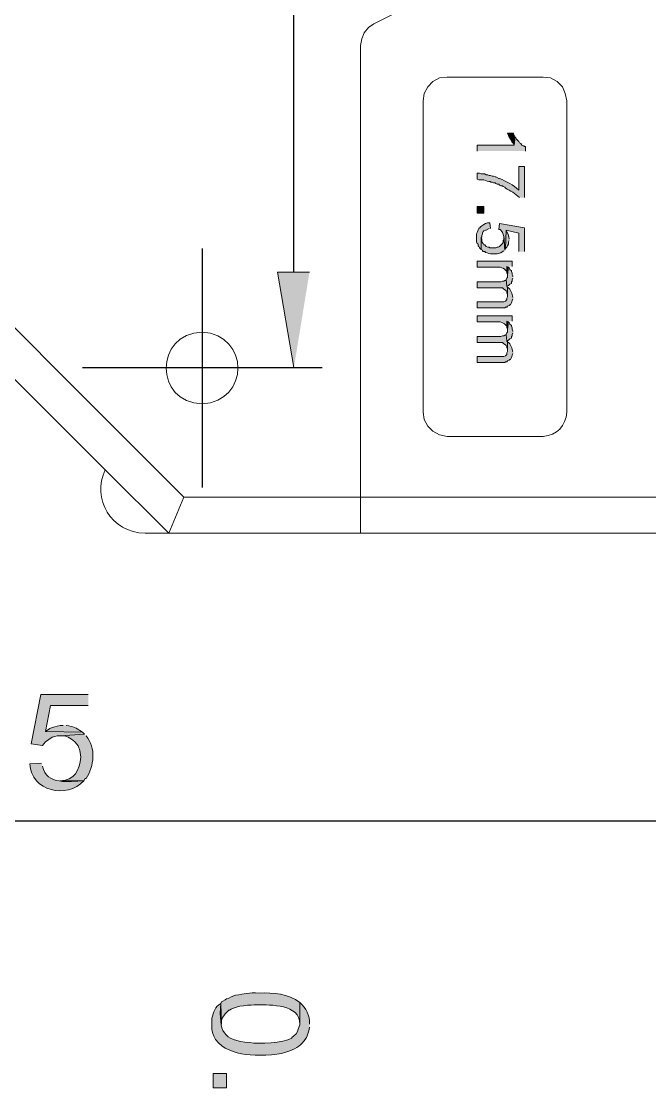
# Model space of a CAD drawing. Header units: inches. Extents: x 3 to 207, y 6 to 294.
# Drawn here: x 109.19 to 127.17, y 152 to 182.54 of the extents above; entities that cross this region are included whole.
import ezdxf

# ---------------------------------------------------------------- set-up
doc = ezdxf.new("R2010")
doc.units = ezdxf.units.IN
doc.header["$MEASUREMENT"] = 0
doc.layers.add('图层 1', color=7, linetype='Continuous')

msp = doc.modelspace()

# ---------------------------------------------------------------- hatches: boundary and pattern name
at = {"layer": '图层 1', "true_color": 0xffffff}
h = msp.add_hatch(color=7, dxfattribs=at)
edge = h.paths.add_edge_path()
edge.add_spline(control_points=[(123.317, 179.225), (123.317, 179.225), (123.275, 179.31), (123.275, 179.31), (123.275, 179.31), (123.275, 179.331), (123.275, 179.331), (123.275, 179.331), (123.105, 179.331), (123.105, 179.331), (123.148, 179.219), (123.13, 179.262), (123.19, 179.162), (123.248, 179.021), (123.254, 179.088), (123.296, 178.992)], knot_values=[0, 0, 0, 0, 0.352778, 0.352778, 0.352778, 0.705556, 0.705556, 0.705556, 1.058333, 1.058333, 1.058333, 1.411111, 1.411111, 1.411111, 1.763889, 1.763889, 1.763889, 1.763889], degree=3, periodic=0)
edge.add_line((123.296, 178.992), (123.317, 179.225))
for points in [[(123.613, 178.823), (123.613, 178.95), (123.592, 178.95), (123.571, 178.971), (123.55, 178.971), (123.507, 178.992), (123.486, 179.035), (123.444, 179.056), (123.423, 179.098), (123.359, 179.162), (123.338, 179.204), (123.317, 179.225), (123.296, 178.992), (122.237, 178.992), (122.237, 178.823)], [(117.433, 175.352), (116.522, 175.352), (116.988, 172.621)], [(123.253, 175.225), (123.253, 175.246), (123.232, 175.288), (123.232, 175.331), (123.211, 175.373), (123.211, 175.394), (123.169, 175.436), (123.148, 175.479), (123.126, 175.5), (123.105, 175.267), (123.105, 175.204), (123.084, 175.182), (123.063, 175.14), (123.084, 174.95), (123.126, 174.971), (123.148, 174.992), (123.169, 175.013), (123.211, 175.034), (123.211, 175.076), (123.232, 175.098), (123.232, 175.14), (123.253, 175.182)], [(123.126, 175.5), (123.084, 175.521), (123.084, 175.331), (123.105, 175.288), (123.105, 175.267)], [(123.105, 174.928), (123.084, 174.95), (123.063, 175.14), (123.042, 175.119), (123.021, 175.119), (123, 175.098), (122.957, 175.098), (122.915, 175.076), (122.237, 175.076), (122.237, 174.907), (122.957, 174.907), (123, 174.865), (123.042, 174.844), (123.063, 174.823), (123.084, 174.78), (123.084, 174.759), (123.105, 174.717), (123.105, 174.674)], [(123.253, 173.658), (123.253, 173.679), (123.232, 173.722), (123.232, 173.764), (123.211, 173.807), (123.211, 173.828), (123.169, 173.87), (123.148, 173.912), (123.126, 173.934), (123.105, 173.701), (123.105, 173.637), (123.084, 173.616), (123.063, 173.574), (123.084, 173.383), (123.126, 173.404), (123.148, 173.426), (123.169, 173.447), (123.211, 173.468), (123.211, 173.51), (123.232, 173.531), (123.232, 173.574), (123.253, 173.616)], [(123.126, 173.934), (123.084, 173.955), (123.084, 173.764), (123.105, 173.722), (123.105, 173.701)], [(123.105, 173.362), (123.084, 173.383), (123.063, 173.574), (123.042, 173.553), (123.021, 173.553), (123, 173.531), (122.957, 173.531), (122.915, 173.51), (122.237, 173.51), (122.237, 173.341), (122.957, 173.341), (123, 173.299), (123.042, 173.277), (123.063, 173.256), (123.084, 173.214), (123.084, 173.193), (123.105, 173.15), (123.105, 173.108)], [(111.104, 163.265), (109.749, 163.265), (109.474, 161.847), (109.791, 161.805), (109.834, 161.847), (109.876, 161.911), (110.067, 162.038), (110.151, 162.059), (110.215, 162.08), (110.3, 162.08), (110.998, 162.123), (110.934, 162.186), (109.876, 162.207), (110.024, 162.948), (111.104, 162.948)]]:
    msp.add_hatch(color=7, dxfattribs=at).paths.add_polyline_path(points)
h = msp.add_hatch(color=7, dxfattribs=at)
edge = h.paths.add_edge_path()
edge.add_spline(control_points=[(123.592, 177.49), (123.592, 177.49), (123.592, 178.379), (123.592, 178.379), (123.592, 178.379), (123.423, 178.379), (123.423, 178.379), (123.423, 178.379), (123.423, 177.701), (123.423, 177.701), (123.269, 177.861), (123.069, 177.954), (122.872, 178.04), (122.872, 178.04), (122.851, 178.04), (122.851, 178.04), (122.851, 178.04), (122.767, 178.082), (122.767, 178.082), (122.767, 178.082), (122.746, 178.082), (122.746, 178.082), (122.746, 178.082), (122.703, 178.103), (122.703, 178.103), (122.703, 178.103), (122.661, 178.103), (122.661, 178.103), (122.661, 178.103), (122.619, 178.125), (122.619, 178.125), (122.619, 178.125), (122.576, 178.125), (122.576, 178.125), (122.576, 178.125), (122.534, 178.146), (122.534, 178.146), (122.534, 178.146), (122.491, 178.146), (122.491, 178.146), (122.491, 178.146), (122.449, 178.167), (122.449, 178.167), (122.449, 178.167), (122.407, 178.167), (122.407, 178.167), (122.283, 178.158), (122.361, 178.197), (122.237, 178.188), (122.237, 178.188), (122.237, 178.019), (122.237, 178.019), (122.237, 178.019), (122.28, 177.998), (122.28, 177.998), (122.28, 177.998), (122.428, 177.998), (122.428, 177.998), (122.493, 177.973), (122.547, 177.948), (122.619, 177.955), (122.619, 177.955), (122.619, 177.934), (122.619, 177.934), (122.619, 177.934), (122.661, 177.934), (122.661, 177.934), (122.661, 177.934), (122.703, 177.913), (122.703, 177.913), (122.703, 177.913), (122.746, 177.913), (122.746, 177.913), (122.746, 177.913), (122.767, 177.892), (122.767, 177.892), (122.767, 177.892), (122.809, 177.871), (122.809, 177.871), (122.809, 177.871), (122.851, 177.871), (122.851, 177.871), (122.851, 177.871), (122.872, 177.849), (122.872, 177.849), (122.872, 177.849), (122.915, 177.828), (122.915, 177.828), (122.915, 177.828), (122.957, 177.828), (122.957, 177.828), (122.957, 177.828), (122.978, 177.807), (122.978, 177.807), (122.978, 177.807), (123.021, 177.786), (123.021, 177.786), (123.021, 177.786), (123.042, 177.765), (123.042, 177.765), (123.183, 177.68), (123.326, 177.612), (123.444, 177.49)], knot_values=[0, 0, 0, 0, 0.352778, 0.352778, 0.352778, 0.705556, 0.705556, 0.705556, 1.058333, 1.058333, 1.058333, 1.411111, 1.411111, 1.411111, 1.763889, 1.763889, 1.763889, 2.116667, 2.116667, 2.116667, 2.469444, 2.469444, 2.469444, 2.822222, 2.822222, 2.822222, 3.175, 3.175, 3.175, 3.527778, 3.527778, 3.527778, 3.880556, 3.880556, 3.880556, 4.233333, 4.233333, 4.233333, 4.586111, 4.586111, 4.586111, 4.938889, 4.938889, 4.938889, 5.291667, 5.291667, 5.291667, 5.644444, 5.644444, 5.644444, 5.997222, 5.997222, 5.997222, 6.35, 6.35, 6.35, 6.702778, 6.702778, 6.702778, 7.055556, 7.055556, 7.055556, 7.408333, 7.408333, 7.408333, 7.761111, 7.761111, 7.761111, 8.113889, 8.113889, 8.113889, 8.466667, 8.466667, 8.466667, 8.819444, 8.819444, 8.819444, 9.172222, 9.172222, 9.172222, 9.525, 9.525, 9.525, 9.877778, 9.877778, 9.877778, 10.230556, 10.230556, 10.230556, 10.583333, 10.583333, 10.583333, 10.936111, 10.936111, 10.936111, 11.288889, 11.288889, 11.288889, 11.641667, 11.641667, 11.641667, 11.994444, 11.994444, 11.994444, 11.994444], degree=3, periodic=0)
edge.add_line((123.444, 177.49), (123.592, 177.49))
h = msp.add_hatch(color=7, dxfattribs=at)
h.dxf.hatch_style = 2
h.paths.add_polyline_path([(122.237, 177.045), (122.428, 177.045), (122.428, 177.236), (122.237, 177.236)])
h = msp.add_hatch(color=7, dxfattribs=at)
edge = h.paths.add_edge_path()
edge.add_spline(control_points=[(122.619, 176.601), (122.619, 176.601), (122.597, 176.77), (122.597, 176.77), (122.508, 176.781), (122.437, 176.728), (122.365, 176.685), (122.254, 176.572), (122.295, 176.638), (122.237, 176.495), (122.237, 176.495), (122.216, 176.452), (122.216, 176.452), (122.216, 176.452), (122.216, 176.22), (122.216, 176.22), (122.216, 176.22), (122.237, 176.177), (122.237, 176.177), (122.237, 176.177), (122.259, 176.156), (122.259, 176.156), (122.259, 176.156), (122.259, 176.114), (122.259, 176.114), (122.259, 176.114), (122.28, 176.093), (122.28, 176.093), (122.28, 176.093), (122.301, 176.05), (122.301, 176.05), (122.301, 176.05), (122.322, 176.029), (122.322, 176.029), (122.322, 176.029), (122.343, 176.008), (122.343, 176.008), (122.343, 176.008), (122.343, 176.347), (122.343, 176.347), (122.343, 176.347), (122.365, 176.368), (122.365, 176.368), (122.365, 176.368), (122.365, 176.41), (122.365, 176.41), (122.365, 176.41), (122.386, 176.452), (122.386, 176.452), (122.386, 176.452), (122.386, 176.474), (122.386, 176.474), (122.386, 176.474), (122.407, 176.516), (122.407, 176.516), (122.407, 176.516), (122.428, 176.537), (122.428, 176.537), (122.428, 176.537), (122.47, 176.558), (122.47, 176.558), (122.47, 176.558), (122.491, 176.558), (122.491, 176.558), (122.491, 176.558), (122.576, 176.601), (122.576, 176.601)], knot_values=[0, 0, 0, 0, 0.352778, 0.352778, 0.352778, 0.705556, 0.705556, 0.705556, 1.058333, 1.058333, 1.058333, 1.411111, 1.411111, 1.411111, 1.763889, 1.763889, 1.763889, 2.116667, 2.116667, 2.116667, 2.469444, 2.469444, 2.469444, 2.822222, 2.822222, 2.822222, 3.175, 3.175, 3.175, 3.527778, 3.527778, 3.527778, 3.880556, 3.880556, 3.880556, 4.233333, 4.233333, 4.233333, 4.586111, 4.586111, 4.586111, 4.938889, 4.938889, 4.938889, 5.291667, 5.291667, 5.291667, 5.644444, 5.644444, 5.644444, 5.997222, 5.997222, 5.997222, 6.35, 6.35, 6.35, 6.702778, 6.702778, 6.702778, 7.055556, 7.055556, 7.055556, 7.408333, 7.408333, 7.408333, 7.761111, 7.761111, 7.761111, 7.761111], degree=3, periodic=0)
edge.add_line((122.576, 176.601), (122.619, 176.601))
h = msp.add_hatch(color=7, dxfattribs=at)
edge = h.paths.add_edge_path()
edge.add_spline(control_points=[(123.592, 175.944), (123.592, 175.944), (123.592, 176.622), (123.592, 176.622), (123.592, 176.622), (122.872, 176.749), (122.872, 176.749), (122.872, 176.749), (122.851, 176.579), (122.851, 176.579), (122.851, 176.579), (122.894, 176.579), (122.894, 176.579), (122.894, 176.579), (122.915, 176.558), (122.915, 176.558), (122.915, 176.558), (122.936, 176.516), (122.936, 176.516), (122.936, 176.516), (122.957, 176.495), (122.957, 176.495), (123.029, 176.335), (123.005, 176.185), (123.021, 175.987), (123.021, 175.987), (123.042, 176.029), (123.042, 176.029), (123.042, 176.029), (123.063, 176.558), (123.063, 176.558), (123.063, 176.558), (123.423, 176.474), (123.423, 176.474), (123.423, 176.474), (123.423, 175.944), (123.423, 175.944)], knot_values=[0, 0, 0, 0, 0.352778, 0.352778, 0.352778, 0.705556, 0.705556, 0.705556, 1.058333, 1.058333, 1.058333, 1.411111, 1.411111, 1.411111, 1.763889, 1.763889, 1.763889, 2.116667, 2.116667, 2.116667, 2.469444, 2.469444, 2.469444, 2.822222, 2.822222, 2.822222, 3.175, 3.175, 3.175, 3.527778, 3.527778, 3.527778, 3.880556, 3.880556, 3.880556, 4.233333, 4.233333, 4.233333, 4.233333], degree=3, periodic=0)
edge.add_line((123.423, 175.944), (123.592, 175.944))
h = msp.add_hatch(color=7, dxfattribs=at)
edge = h.paths.add_edge_path()
edge.add_spline(control_points=[(123.148, 176.304), (123.134, 176.394), (123.11, 176.482), (123.063, 176.558), (123.063, 176.558), (123.042, 176.029), (123.042, 176.029), (123.042, 176.029), (123.063, 176.05), (123.063, 176.05), (123.063, 176.05), (123.084, 176.071), (123.084, 176.071), (123.084, 176.071), (123.105, 176.114), (123.105, 176.114), (123.105, 176.114), (123.126, 176.156), (123.126, 176.156), (123.126, 176.156), (123.126, 176.22), (123.126, 176.22), (123.126, 176.22), (123.148, 176.262), (123.148, 176.262)], knot_values=[0, 0, 0, 0, 0.352778, 0.352778, 0.352778, 0.705556, 0.705556, 0.705556, 1.058333, 1.058333, 1.058333, 1.411111, 1.411111, 1.411111, 1.763889, 1.763889, 1.763889, 2.116667, 2.116667, 2.116667, 2.469444, 2.469444, 2.469444, 2.822222, 2.822222, 2.822222, 2.822222], degree=3, periodic=0)
edge.add_line((123.148, 176.262), (123.148, 176.304))
h = msp.add_hatch(color=7, dxfattribs=at)
edge = h.paths.add_edge_path()
edge.add_spline(control_points=[(123.021, 175.987), (123.021, 175.987), (123, 176.347), (123, 176.347), (123, 176.347), (123, 176.283), (123, 176.283), (123, 176.283), (122.978, 176.262), (122.978, 176.262), (122.978, 176.262), (122.978, 176.22), (122.978, 176.22), (122.978, 176.22), (122.957, 176.177), (122.957, 176.177), (122.957, 176.177), (122.872, 176.093), (122.872, 176.093), (122.872, 176.093), (122.83, 176.071), (122.83, 176.071), (122.83, 176.071), (122.809, 176.071), (122.809, 176.071), (122.809, 176.071), (122.767, 176.05), (122.767, 176.05), (122.767, 176.05), (122.597, 176.05), (122.597, 176.05), (122.597, 176.05), (122.576, 176.071), (122.576, 176.071), (122.576, 176.071), (122.534, 176.071), (122.534, 176.071), (122.534, 176.071), (122.491, 176.093), (122.491, 176.093), (122.491, 176.093), (122.449, 176.135), (122.449, 176.135), (122.449, 176.135), (122.428, 176.135), (122.428, 176.135), (122.428, 176.135), (122.407, 176.177), (122.407, 176.177), (122.407, 176.177), (122.365, 176.22), (122.365, 176.22), (122.365, 176.22), (122.365, 176.304), (122.365, 176.304), (122.365, 176.304), (122.343, 176.347), (122.343, 176.347), (122.343, 176.347), (122.343, 176.008), (122.343, 176.008), (122.343, 176.008), (122.386, 175.987), (122.386, 175.987), (122.386, 175.987), (122.386, 175.965), (122.386, 175.965), (122.386, 175.965), (122.407, 175.944), (122.407, 175.944), (122.407, 175.944), (122.449, 175.944), (122.449, 175.944), (122.449, 175.944), (122.47, 175.923), (122.47, 175.923), (122.535, 175.899), (122.589, 175.874), (122.661, 175.881), (122.824, 175.878), (122.86, 175.873), (123, 175.965)], knot_values=[0, 0, 0, 0, 0.352778, 0.352778, 0.352778, 0.705556, 0.705556, 0.705556, 1.058333, 1.058333, 1.058333, 1.411111, 1.411111, 1.411111, 1.763889, 1.763889, 1.763889, 2.116667, 2.116667, 2.116667, 2.469444, 2.469444, 2.469444, 2.822222, 2.822222, 2.822222, 3.175, 3.175, 3.175, 3.527778, 3.527778, 3.527778, 3.880556, 3.880556, 3.880556, 4.233333, 4.233333, 4.233333, 4.586111, 4.586111, 4.586111, 4.938889, 4.938889, 4.938889, 5.291667, 5.291667, 5.291667, 5.644444, 5.644444, 5.644444, 5.997222, 5.997222, 5.997222, 6.35, 6.35, 6.35, 6.702778, 6.702778, 6.702778, 7.055556, 7.055556, 7.055556, 7.408333, 7.408333, 7.408333, 7.761111, 7.761111, 7.761111, 8.113889, 8.113889, 8.113889, 8.466667, 8.466667, 8.466667, 8.819444, 8.819444, 8.819444, 9.172222, 9.172222, 9.172222, 9.525, 9.525, 9.525, 9.525], degree=3, periodic=0)
edge.add_line((123, 175.965), (123.021, 175.987))
h = msp.add_hatch(color=7, dxfattribs=at)
edge = h.paths.add_edge_path()
edge.add_spline(control_points=[(123.232, 175.521), (123.232, 175.521), (123.232, 175.669), (123.232, 175.669), (123.232, 175.669), (122.237, 175.669), (122.237, 175.669), (122.237, 175.669), (122.237, 175.5), (122.237, 175.5), (122.237, 175.5), (122.894, 175.5), (122.894, 175.5), (122.894, 175.5), (122.936, 175.479), (122.936, 175.479), (122.983, 175.475), (123.05, 175.411), (123.084, 175.373), (123.084, 175.373), (123.084, 175.521), (123.084, 175.521)], knot_values=[0, 0, 0, 0, 0.352778, 0.352778, 0.352778, 0.705556, 0.705556, 0.705556, 1.058333, 1.058333, 1.058333, 1.411111, 1.411111, 1.411111, 1.763889, 1.763889, 1.763889, 2.116667, 2.116667, 2.116667, 2.469444, 2.469444, 2.469444, 2.469444], degree=3, periodic=0)
edge.add_line((123.084, 175.521), (123.232, 175.521))
h = msp.add_hatch(color=7, dxfattribs=at)
edge = h.paths.add_edge_path()
edge.add_spline(control_points=[(123.253, 174.632), (123.239, 174.743), (123.202, 174.858), (123.105, 174.928), (123.105, 174.928), (123.105, 174.653), (123.105, 174.653), (123.105, 174.653), (123.084, 174.611), (123.084, 174.611), (123.084, 174.611), (123.084, 174.569), (123.084, 174.569), (123.084, 174.569), (123.042, 174.526), (123.042, 174.526), (123.042, 174.526), (123, 174.505), (123, 174.505), (123, 174.505), (122.237, 174.505), (122.237, 174.505), (122.237, 174.505), (122.237, 174.336), (122.237, 174.336), (122.237, 174.336), (123.021, 174.336), (123.021, 174.336), (123.021, 174.336), (123.042, 174.357), (123.042, 174.357), (123.042, 174.357), (123.084, 174.357), (123.084, 174.357), (123.084, 174.357), (123.105, 174.378), (123.105, 174.378), (123.105, 174.378), (123.148, 174.399), (123.148, 174.399), (123.148, 174.399), (123.169, 174.42), (123.169, 174.42), (123.169, 174.42), (123.19, 174.42), (123.19, 174.42), (123.219, 174.474), (123.224, 174.536), (123.253, 174.59)], knot_values=[0, 0, 0, 0, 0.352778, 0.352778, 0.352778, 0.705556, 0.705556, 0.705556, 1.058333, 1.058333, 1.058333, 1.411111, 1.411111, 1.411111, 1.763889, 1.763889, 1.763889, 2.116667, 2.116667, 2.116667, 2.469444, 2.469444, 2.469444, 2.822222, 2.822222, 2.822222, 3.175, 3.175, 3.175, 3.527778, 3.527778, 3.527778, 3.880556, 3.880556, 3.880556, 4.233333, 4.233333, 4.233333, 4.586111, 4.586111, 4.586111, 4.938889, 4.938889, 4.938889, 5.291667, 5.291667, 5.291667, 5.644444, 5.644444, 5.644444, 5.644444], degree=3, periodic=0)
edge.add_line((123.253, 174.59), (123.253, 174.632))
h = msp.add_hatch(color=7, dxfattribs=at)
edge = h.paths.add_edge_path()
edge.add_spline(control_points=[(123.232, 173.955), (123.232, 173.955), (123.232, 174.103), (123.232, 174.103), (123.232, 174.103), (122.237, 174.103), (122.237, 174.103), (122.237, 174.103), (122.237, 173.934), (122.237, 173.934), (122.237, 173.934), (122.894, 173.934), (122.894, 173.934), (122.894, 173.934), (122.936, 173.912), (122.936, 173.912), (122.983, 173.908), (123.05, 173.844), (123.084, 173.807), (123.084, 173.807), (123.084, 173.955), (123.084, 173.955)], knot_values=[0, 0, 0, 0, 0.352778, 0.352778, 0.352778, 0.705556, 0.705556, 0.705556, 1.058333, 1.058333, 1.058333, 1.411111, 1.411111, 1.411111, 1.763889, 1.763889, 1.763889, 2.116667, 2.116667, 2.116667, 2.469444, 2.469444, 2.469444, 2.469444], degree=3, periodic=0)
edge.add_line((123.084, 173.955), (123.232, 173.955))
h = msp.add_hatch(color=7, dxfattribs=at)
edge = h.paths.add_edge_path()
edge.add_spline(control_points=[(123.253, 173.066), (123.239, 173.177), (123.202, 173.291), (123.105, 173.362), (123.105, 173.362), (123.105, 173.087), (123.105, 173.087), (123.105, 173.087), (123.084, 173.045), (123.084, 173.045), (123.084, 173.045), (123.084, 173.002), (123.084, 173.002), (123.084, 173.002), (123.042, 172.96), (123.042, 172.96), (123.042, 172.96), (123, 172.939), (123, 172.939), (123, 172.939), (122.237, 172.939), (122.237, 172.939), (122.237, 172.939), (122.237, 172.769), (122.237, 172.769), (122.237, 172.769), (123.021, 172.769), (123.021, 172.769), (123.021, 172.769), (123.042, 172.79), (123.042, 172.79), (123.042, 172.79), (123.084, 172.79), (123.084, 172.79), (123.084, 172.79), (123.105, 172.812), (123.105, 172.812), (123.105, 172.812), (123.148, 172.833), (123.148, 172.833), (123.148, 172.833), (123.169, 172.854), (123.169, 172.854), (123.169, 172.854), (123.19, 172.854), (123.19, 172.854), (123.219, 172.908), (123.224, 172.97), (123.253, 173.023)], knot_values=[0, 0, 0, 0, 0.352778, 0.352778, 0.352778, 0.705556, 0.705556, 0.705556, 1.058333, 1.058333, 1.058333, 1.411111, 1.411111, 1.411111, 1.763889, 1.763889, 1.763889, 2.116667, 2.116667, 2.116667, 2.469444, 2.469444, 2.469444, 2.822222, 2.822222, 2.822222, 3.175, 3.175, 3.175, 3.527778, 3.527778, 3.527778, 3.880556, 3.880556, 3.880556, 4.233333, 4.233333, 4.233333, 4.586111, 4.586111, 4.586111, 4.938889, 4.938889, 4.938889, 5.291667, 5.291667, 5.291667, 5.644444, 5.644444, 5.644444, 5.644444], degree=3, periodic=0)
edge.add_line((123.253, 173.023), (123.253, 173.066))
h = msp.add_hatch(color=7, dxfattribs=at)
edge = h.paths.add_edge_path()
edge.add_spline(control_points=[(110.384, 162.376), (110.384, 162.376), (110.3, 162.376), (110.3, 162.376), (110.3, 162.376), (110.215, 162.355), (110.215, 162.355), (110.215, 162.355), (110.151, 162.334), (110.151, 162.334), (110.151, 162.334), (110.067, 162.313), (110.067, 162.313), (110.067, 162.313), (110.003, 162.292), (110.003, 162.292), (110.003, 162.292), (109.876, 162.207), (109.876, 162.207), (109.876, 162.207), (110.934, 162.186), (110.934, 162.186), (110.723, 162.321), (110.703, 162.34), (110.469, 162.376)], knot_values=[0, 0, 0, 0, 0.352778, 0.352778, 0.352778, 0.705556, 0.705556, 0.705556, 1.058333, 1.058333, 1.058333, 1.411111, 1.411111, 1.411111, 1.763889, 1.763889, 1.763889, 2.116667, 2.116667, 2.116667, 2.469444, 2.469444, 2.469444, 2.822222, 2.822222, 2.822222, 2.822222], degree=3, periodic=0)
edge.add_line((110.469, 162.376), (110.384, 162.376))
h = msp.add_hatch(color=7, dxfattribs=at)
edge = h.paths.add_edge_path()
edge.add_spline(control_points=[(110.998, 162.123), (110.998, 162.123), (110.3, 162.08), (110.3, 162.08), (110.474, 162.096), (110.595, 162.012), (110.723, 161.911), (110.891, 161.714), (110.843, 161.681), (110.892, 161.466), (110.864, 161.102), (110.705, 160.8), (110.3, 160.789), (110.3, 160.789), (110.977, 160.789), (110.977, 160.789), (110.977, 160.789), (111.019, 160.853), (111.019, 160.853), (111.019, 160.853), (111.04, 160.853), (111.04, 160.853), (111.274, 161.208), (111.332, 161.737), (111.04, 162.08)], knot_values=[0, 0, 0, 0, 0.352778, 0.352778, 0.352778, 0.705556, 0.705556, 0.705556, 1.058333, 1.058333, 1.058333, 1.411111, 1.411111, 1.411111, 1.763889, 1.763889, 1.763889, 2.116667, 2.116667, 2.116667, 2.469444, 2.469444, 2.469444, 2.822222, 2.822222, 2.822222, 2.822222], degree=3, periodic=0)
edge.add_line((111.04, 162.08), (110.998, 162.123))
h = msp.add_hatch(color=7, dxfattribs=at)
edge = h.paths.add_edge_path()
edge.add_spline(control_points=[(109.77, 161.297), (109.77, 161.297), (109.432, 161.276), (109.432, 161.276), (109.465, 160.481), (110.499, 160.27), (110.977, 160.789), (110.546, 160.782), (109.912, 160.648), (109.791, 161.212)], knot_values=[0, 0, 0, 0, 0.352778, 0.352778, 0.352778, 0.705556, 0.705556, 0.705556, 1.058333, 1.058333, 1.058333, 1.058333], degree=3, periodic=0)
edge.add_line((109.791, 161.212), (109.77, 161.297))
h = msp.add_hatch(color=7, dxfattribs=at)
edge = h.paths.add_edge_path()
edge.add_spline(control_points=[(117.157, 154.439), (116.829, 154.705), (116.398, 154.723), (115.993, 154.714), (115.687, 154.731), (115.589, 154.685), (115.316, 154.651), (115.316, 154.651), (115.189, 154.608), (115.189, 154.608), (115.189, 154.608), (115.125, 154.566), (115.125, 154.566), (115.125, 154.566), (115.062, 154.545), (115.062, 154.545), (115.062, 154.545), (115.02, 154.524), (115.02, 154.524), (115.02, 154.524), (114.956, 154.481), (114.956, 154.481), (114.956, 154.481), (114.914, 154.46), (114.914, 154.46), (114.914, 154.46), (114.893, 154.418), (114.893, 154.418), (114.893, 154.418), (114.914, 153.825), (114.914, 153.825), (114.914, 153.825), (114.914, 153.931), (114.914, 153.931), (114.914, 153.931), (114.935, 153.995), (114.935, 153.995), (114.935, 153.995), (115.02, 154.122), (115.02, 154.122), (115.02, 154.122), (115.125, 154.227), (115.125, 154.227), (115.125, 154.227), (115.147, 154.227), (115.147, 154.227), (115.147, 154.227), (115.189, 154.249), (115.189, 154.249), (115.335, 154.35), (115.756, 154.379), (115.93, 154.376), (116.326, 154.374), (117.156, 154.402), (117.157, 153.825)], knot_values=[0, 0, 0, 0, 0.352778, 0.352778, 0.352778, 0.705556, 0.705556, 0.705556, 1.058333, 1.058333, 1.058333, 1.411111, 1.411111, 1.411111, 1.763889, 1.763889, 1.763889, 2.116667, 2.116667, 2.116667, 2.469444, 2.469444, 2.469444, 2.822222, 2.822222, 2.822222, 3.175, 3.175, 3.175, 3.527778, 3.527778, 3.527778, 3.880556, 3.880556, 3.880556, 4.233333, 4.233333, 4.233333, 4.586111, 4.586111, 4.586111, 4.938889, 4.938889, 4.938889, 5.291667, 5.291667, 5.291667, 5.644444, 5.644444, 5.644444, 5.997222, 5.997222, 5.997222, 6.35, 6.35, 6.35, 6.35], degree=3, periodic=0)
edge.add_line((117.157, 153.825), (117.157, 154.439))
h = msp.add_hatch(color=7, dxfattribs=at)
edge = h.paths.add_edge_path()
edge.add_spline(control_points=[(117.433, 153.825), (117.44, 154.08), (117.354, 154.278), (117.157, 154.439), (117.157, 154.439), (117.157, 153.804), (117.157, 153.804), (117.157, 153.804), (117.115, 153.677), (117.115, 153.677), (117.115, 153.677), (117.094, 153.614), (117.094, 153.614), (117.094, 153.614), (117.052, 153.55), (117.052, 153.55), (117.052, 153.55), (116.988, 153.487), (116.988, 153.487), (116.988, 153.487), (116.925, 153.444), (116.925, 153.444), (116.925, 153.444), (116.925, 153.423), (116.925, 153.423), (116.668, 153.286), (116.008, 153.253), (115.718, 153.296), (114.945, 153.359), (114.845, 153.597), (114.893, 154.418), (114.742, 154.325), (114.682, 154.159), (114.639, 153.995), (114.647, 153.663), (114.598, 153.688), (114.744, 153.381), (114.953, 153.105), (115.288, 153.006), (115.612, 152.957), (115.92, 152.921), (116.464, 152.921), (116.755, 153.021), (116.896, 153.055), (117.13, 153.16), (117.221, 153.275), (117.368, 153.441), (117.402, 153.533), (117.433, 153.74)], knot_values=[0, 0, 0, 0, 0.352778, 0.352778, 0.352778, 0.705556, 0.705556, 0.705556, 1.058333, 1.058333, 1.058333, 1.411111, 1.411111, 1.411111, 1.763889, 1.763889, 1.763889, 2.116667, 2.116667, 2.116667, 2.469444, 2.469444, 2.469444, 2.822222, 2.822222, 2.822222, 3.175, 3.175, 3.175, 3.527778, 3.527778, 3.527778, 3.880556, 3.880556, 3.880556, 4.233333, 4.233333, 4.233333, 4.586111, 4.586111, 4.586111, 4.938889, 4.938889, 4.938889, 5.291667, 5.291667, 5.291667, 5.644444, 5.644444, 5.644444, 5.644444], degree=3, periodic=0)
edge.add_line((117.433, 153.74), (117.433, 153.825))
h = msp.add_hatch(color=7, dxfattribs=at)
h.dxf.hatch_style = 2
h.paths.add_polyline_path([(114.681, 152.005), (115.062, 152.005), (115.062, 152.407), (114.681, 152.407)])

# ---------------------------------------------------------------- linework, layer by layer
at = {"layer": '图层 1', "color": 7, "lineweight": 25, "true_color": 0xffffff}
for points in [[(116.988, 175.352), (116.988, 228.628)], [(114.363, 176.029), (114.363, 169.192)], [(110.934, 172.621), (117.793, 172.621)], [(114.363, 172.621), (117.263, 172.621)], [(70.57, 159.646), (142.896, 159.646)]]:
    msp.add_lwpolyline(points, dxfattribs=at)
at = {"layer": '图层 1', "color": 7, "lineweight": 13, "true_color": 0xffffff}
for points in [[(119.274, 182.464), (119.126, 182.358), (118.999, 182.21), (118.935, 182.04), (118.893, 181.85)], [(121.37, 180.94), (121.158, 180.919), (120.968, 180.813), (120.819, 180.665), (120.713, 180.474), (120.692, 180.262)], [(121.37, 180.94), (124.121, 180.94)], [(124.799, 171.351), (124.799, 180.262), (124.756, 180.474), (124.672, 180.665), (124.524, 180.813), (124.333, 180.919), (124.121, 180.94)], [(120.692, 171.351), (120.692, 180.262)], [(111.591, 169.7), (104.161, 177.13)], [(105.622, 177.13), (113.834, 168.917)], [(131.403, 174.95), (129.159, 168.917), (118.893, 168.917)], [(120.692, 171.351), (120.713, 171.14), (120.819, 170.949), (120.968, 170.801), (121.158, 170.695), (121.37, 170.653)], [(124.121, 170.653), (121.37, 170.653)], [(113.834, 168.917), (113.411, 167.88), (112.734, 167.88)], [(113.834, 168.917), (118.893, 168.917)], [(118.893, 167.88), (113.411, 167.88)]]:
    msp.add_lwpolyline(points, dxfattribs=at)
at = {"layer": '图层 1', "lineweight": 0}
for points in [[(123.613, 178.823), (123.613, 178.95), (123.592, 178.95), (123.571, 178.971), (123.55, 178.971), (123.507, 178.992), (123.486, 179.035), (123.444, 179.056), (123.423, 179.098), (123.359, 179.162), (123.338, 179.204), (123.317, 179.225), (123.296, 178.992), (122.237, 178.992), (122.237, 178.823)], [(122.237, 177.045), (122.428, 177.045), (122.428, 177.236), (122.237, 177.236), (122.237, 177.045)], [(117.433, 175.352), (116.522, 175.352), (116.988, 172.621)], [(123.253, 175.225), (123.253, 175.246), (123.232, 175.288), (123.232, 175.331), (123.211, 175.373), (123.211, 175.394), (123.169, 175.436), (123.148, 175.479), (123.126, 175.5), (123.105, 175.267), (123.105, 175.204), (123.084, 175.182), (123.063, 175.14), (123.084, 174.95), (123.126, 174.971), (123.148, 174.992), (123.169, 175.013), (123.211, 175.034), (123.211, 175.076), (123.232, 175.098), (123.232, 175.14), (123.253, 175.182)], [(123.126, 175.5), (123.084, 175.521), (123.084, 175.331), (123.105, 175.288), (123.105, 175.267)], [(123.105, 174.928), (123.084, 174.95), (123.063, 175.14), (123.042, 175.119), (123.021, 175.119), (123, 175.098), (122.957, 175.098), (122.915, 175.076), (122.237, 175.076), (122.237, 174.907), (122.957, 174.907), (123, 174.865), (123.042, 174.844), (123.063, 174.823), (123.084, 174.78), (123.084, 174.759), (123.105, 174.717), (123.105, 174.674)], [(123.253, 173.658), (123.253, 173.679), (123.232, 173.722), (123.232, 173.764), (123.211, 173.807), (123.211, 173.828), (123.169, 173.87), (123.148, 173.912), (123.126, 173.934), (123.105, 173.701), (123.105, 173.637), (123.084, 173.616), (123.063, 173.574), (123.084, 173.383), (123.126, 173.404), (123.148, 173.426), (123.169, 173.447), (123.211, 173.468), (123.211, 173.51), (123.232, 173.531), (123.232, 173.574), (123.253, 173.616)], [(123.126, 173.934), (123.084, 173.955), (123.084, 173.764), (123.105, 173.722), (123.105, 173.701)], [(123.105, 173.362), (123.084, 173.383), (123.063, 173.574), (123.042, 173.553), (123.021, 173.553), (123, 173.531), (122.957, 173.531), (122.915, 173.51), (122.237, 173.51), (122.237, 173.341), (122.957, 173.341), (123, 173.299), (123.042, 173.277), (123.063, 173.256), (123.084, 173.214), (123.084, 173.193), (123.105, 173.15), (123.105, 173.108)], [(111.104, 163.265), (109.749, 163.265), (109.474, 161.847), (109.791, 161.805), (109.834, 161.847), (109.876, 161.911), (110.067, 162.038), (110.151, 162.059), (110.215, 162.08), (110.3, 162.08), (110.998, 162.123), (110.934, 162.186), (109.876, 162.207), (110.024, 162.948), (111.104, 162.948)], [(114.681, 152.005), (115.062, 152.005), (115.062, 152.407), (114.681, 152.407), (114.681, 152.005)]]:
    msp.add_lwpolyline(points, dxfattribs=at)
at = {"layer": '图层 1', "color": 7, "lineweight": 13, "true_color": 0xffffff}
for points, knots in [([(140.462, 193.068), (140.462, 193.068), (119.274, 182.464), (119.274, 182.464), (119.274, 182.464), (140.462, 193.068), (140.462, 193.068)], [0, 0, 0, 0, 1, 1, 1, 2, 2, 2, 2]), ([(119.274, 182.464), (119.274, 182.464), (119.126, 182.358), (119.126, 182.358), (119.126, 182.358), (118.999, 182.21), (118.999, 182.21), (118.999, 182.21), (118.935, 182.04), (118.935, 182.04), (118.935, 182.04), (118.893, 181.85), (118.893, 181.85), (118.893, 181.85), (118.893, 168.917), (118.893, 168.917), (118.893, 168.917), (118.893, 181.85), (118.893, 181.85)], [0, 0, 0, 0, 1, 1, 1, 2, 2, 2, 3, 3, 3, 4, 4, 4, 5, 5, 5, 6, 6, 6, 6]), ([(114.363, 171.584), (115.727, 171.647), (115.726, 173.574), (114.363, 173.637), (112.992, 173.606), (112.994, 171.615), (114.363, 171.584)], [0, 0, 0, 0, 1, 1, 1, 2, 2, 2, 2]), ([(113.411, 167.88), (113.411, 167.88), (111.591, 169.7), (111.591, 169.7), (111.198, 168.859), (111.752, 167.904), (112.734, 167.88)], [0, 0, 0, 0, 1, 1, 1, 2, 2, 2, 2]), ([(129.159, 167.88), (129.159, 167.88), (118.893, 167.88), (118.893, 167.88), (118.893, 167.88), (118.893, 168.917), (118.893, 168.917), (118.893, 168.917), (118.893, 167.88), (118.893, 167.88)], [0, 0, 0, 0, 1, 1, 1, 2, 2, 2, 3, 3, 3, 3])]:
    msp.add_open_spline(points, degree=3, knots=knots, dxfattribs=at)
at = {"layer": '图层 1', "lineweight": 0}
for points, knots in [([(123.317, 179.225), (123.317, 179.225), (123.275, 179.31), (123.275, 179.31), (123.275, 179.31), (123.275, 179.331), (123.275, 179.331), (123.275, 179.331), (123.105, 179.331), (123.105, 179.331), (123.148, 179.219), (123.13, 179.262), (123.19, 179.162), (123.248, 179.021), (123.254, 179.088), (123.296, 178.992)], [0, 0, 0, 0, 1, 1, 1, 2, 2, 2, 3, 3, 3, 4, 4, 4, 5, 5, 5, 5]), ([(123.592, 177.49), (123.592, 177.49), (123.592, 178.379), (123.592, 178.379), (123.592, 178.379), (123.423, 178.379), (123.423, 178.379), (123.423, 178.379), (123.423, 177.701), (123.423, 177.701), (123.269, 177.861), (123.069, 177.954), (122.872, 178.04), (122.872, 178.04), (122.851, 178.04), (122.851, 178.04), (122.851, 178.04), (122.767, 178.082), (122.767, 178.082), (122.767, 178.082), (122.746, 178.082), (122.746, 178.082), (122.746, 178.082), (122.703, 178.103), (122.703, 178.103), (122.703, 178.103), (122.661, 178.103), (122.661, 178.103), (122.661, 178.103), (122.619, 178.125), (122.619, 178.125), (122.619, 178.125), (122.576, 178.125), (122.576, 178.125), (122.576, 178.125), (122.534, 178.146), (122.534, 178.146), (122.534, 178.146), (122.491, 178.146), (122.491, 178.146), (122.491, 178.146), (122.449, 178.167), (122.449, 178.167), (122.449, 178.167), (122.407, 178.167), (122.407, 178.167), (122.283, 178.158), (122.361, 178.197), (122.237, 178.188), (122.237, 178.188), (122.237, 178.019), (122.237, 178.019), (122.237, 178.019), (122.28, 177.998), (122.28, 177.998), (122.28, 177.998), (122.428, 177.998), (122.428, 177.998), (122.493, 177.973), (122.547, 177.948), (122.619, 177.955), (122.619, 177.955), (122.619, 177.934), (122.619, 177.934), (122.619, 177.934), (122.661, 177.934), (122.661, 177.934), (122.661, 177.934), (122.703, 177.913), (122.703, 177.913), (122.703, 177.913), (122.746, 177.913), (122.746, 177.913), (122.746, 177.913), (122.767, 177.892), (122.767, 177.892), (122.767, 177.892), (122.809, 177.871), (122.809, 177.871), (122.809, 177.871), (122.851, 177.871), (122.851, 177.871), (122.851, 177.871), (122.872, 177.849), (122.872, 177.849), (122.872, 177.849), (122.915, 177.828), (122.915, 177.828), (122.915, 177.828), (122.957, 177.828), (122.957, 177.828), (122.957, 177.828), (122.978, 177.807), (122.978, 177.807), (122.978, 177.807), (123.021, 177.786), (123.021, 177.786), (123.021, 177.786), (123.042, 177.765), (123.042, 177.765), (123.183, 177.68), (123.326, 177.612), (123.444, 177.49)], [0, 0, 0, 0, 1, 1, 1, 2, 2, 2, 3, 3, 3, 4, 4, 4, 5, 5, 5, 6, 6, 6, 7, 7, 7, 8, 8, 8, 9, 9, 9, 10, 10, 10, 11, 11, 11, 12, 12, 12, 13, 13, 13, 14, 14, 14, 15, 15, 15, 16, 16, 16, 17, 17, 17, 18, 18, 18, 19, 19, 19, 20, 20, 20, 21, 21, 21, 22, 22, 22, 23, 23, 23, 24, 24, 24, 25, 25, 25, 26, 26, 26, 27, 27, 27, 28, 28, 28, 29, 29, 29, 30, 30, 30, 31, 31, 31, 32, 32, 32, 33, 33, 33, 34, 34, 34, 34]), ([(122.619, 176.601), (122.619, 176.601), (122.597, 176.77), (122.597, 176.77), (122.508, 176.781), (122.437, 176.728), (122.365, 176.685), (122.254, 176.572), (122.295, 176.638), (122.237, 176.495), (122.237, 176.495), (122.216, 176.452), (122.216, 176.452), (122.216, 176.452), (122.216, 176.22), (122.216, 176.22), (122.216, 176.22), (122.237, 176.177), (122.237, 176.177), (122.237, 176.177), (122.259, 176.156), (122.259, 176.156), (122.259, 176.156), (122.259, 176.114), (122.259, 176.114), (122.259, 176.114), (122.28, 176.093), (122.28, 176.093), (122.28, 176.093), (122.301, 176.05), (122.301, 176.05), (122.301, 176.05), (122.322, 176.029), (122.322, 176.029), (122.322, 176.029), (122.343, 176.008), (122.343, 176.008), (122.343, 176.008), (122.343, 176.347), (122.343, 176.347), (122.343, 176.347), (122.365, 176.368), (122.365, 176.368), (122.365, 176.368), (122.365, 176.41), (122.365, 176.41), (122.365, 176.41), (122.386, 176.452), (122.386, 176.452), (122.386, 176.452), (122.386, 176.474), (122.386, 176.474), (122.386, 176.474), (122.407, 176.516), (122.407, 176.516), (122.407, 176.516), (122.428, 176.537), (122.428, 176.537), (122.428, 176.537), (122.47, 176.558), (122.47, 176.558), (122.47, 176.558), (122.491, 176.558), (122.491, 176.558), (122.491, 176.558), (122.576, 176.601), (122.576, 176.601)], [0, 0, 0, 0, 1, 1, 1, 2, 2, 2, 3, 3, 3, 4, 4, 4, 5, 5, 5, 6, 6, 6, 7, 7, 7, 8, 8, 8, 9, 9, 9, 10, 10, 10, 11, 11, 11, 12, 12, 12, 13, 13, 13, 14, 14, 14, 15, 15, 15, 16, 16, 16, 17, 17, 17, 18, 18, 18, 19, 19, 19, 20, 20, 20, 21, 21, 21, 22, 22, 22, 22]), ([(123.592, 175.944), (123.592, 175.944), (123.592, 176.622), (123.592, 176.622), (123.592, 176.622), (122.872, 176.749), (122.872, 176.749), (122.872, 176.749), (122.851, 176.579), (122.851, 176.579), (122.851, 176.579), (122.894, 176.579), (122.894, 176.579), (122.894, 176.579), (122.915, 176.558), (122.915, 176.558), (122.915, 176.558), (122.936, 176.516), (122.936, 176.516), (122.936, 176.516), (122.957, 176.495), (122.957, 176.495), (123.029, 176.335), (123.005, 176.185), (123.021, 175.987), (123.021, 175.987), (123.042, 176.029), (123.042, 176.029), (123.042, 176.029), (123.063, 176.558), (123.063, 176.558), (123.063, 176.558), (123.423, 176.474), (123.423, 176.474), (123.423, 176.474), (123.423, 175.944), (123.423, 175.944)], [0, 0, 0, 0, 1, 1, 1, 2, 2, 2, 3, 3, 3, 4, 4, 4, 5, 5, 5, 6, 6, 6, 7, 7, 7, 8, 8, 8, 9, 9, 9, 10, 10, 10, 11, 11, 11, 12, 12, 12, 12]), ([(123.148, 176.304), (123.134, 176.394), (123.11, 176.482), (123.063, 176.558), (123.063, 176.558), (123.042, 176.029), (123.042, 176.029), (123.042, 176.029), (123.063, 176.05), (123.063, 176.05), (123.063, 176.05), (123.084, 176.071), (123.084, 176.071), (123.084, 176.071), (123.105, 176.114), (123.105, 176.114), (123.105, 176.114), (123.126, 176.156), (123.126, 176.156), (123.126, 176.156), (123.126, 176.22), (123.126, 176.22), (123.126, 176.22), (123.148, 176.262), (123.148, 176.262)], [0, 0, 0, 0, 1, 1, 1, 2, 2, 2, 3, 3, 3, 4, 4, 4, 5, 5, 5, 6, 6, 6, 7, 7, 7, 8, 8, 8, 8]), ([(123.021, 175.987), (123.021, 175.987), (123, 176.347), (123, 176.347), (123, 176.347), (123, 176.283), (123, 176.283), (123, 176.283), (122.978, 176.262), (122.978, 176.262), (122.978, 176.262), (122.978, 176.22), (122.978, 176.22), (122.978, 176.22), (122.957, 176.177), (122.957, 176.177), (122.957, 176.177), (122.872, 176.093), (122.872, 176.093), (122.872, 176.093), (122.83, 176.071), (122.83, 176.071), (122.83, 176.071), (122.809, 176.071), (122.809, 176.071), (122.809, 176.071), (122.767, 176.05), (122.767, 176.05), (122.767, 176.05), (122.597, 176.05), (122.597, 176.05), (122.597, 176.05), (122.576, 176.071), (122.576, 176.071), (122.576, 176.071), (122.534, 176.071), (122.534, 176.071), (122.534, 176.071), (122.491, 176.093), (122.491, 176.093), (122.491, 176.093), (122.449, 176.135), (122.449, 176.135), (122.449, 176.135), (122.428, 176.135), (122.428, 176.135), (122.428, 176.135), (122.407, 176.177), (122.407, 176.177), (122.407, 176.177), (122.365, 176.22), (122.365, 176.22), (122.365, 176.22), (122.365, 176.304), (122.365, 176.304), (122.365, 176.304), (122.343, 176.347), (122.343, 176.347), (122.343, 176.347), (122.343, 176.008), (122.343, 176.008), (122.343, 176.008), (122.386, 175.987), (122.386, 175.987), (122.386, 175.987), (122.386, 175.965), (122.386, 175.965), (122.386, 175.965), (122.407, 175.944), (122.407, 175.944), (122.407, 175.944), (122.449, 175.944), (122.449, 175.944), (122.449, 175.944), (122.47, 175.923), (122.47, 175.923), (122.535, 175.899), (122.589, 175.874), (122.661, 175.881), (122.824, 175.878), (122.86, 175.873), (123, 175.965)], [0, 0, 0, 0, 1, 1, 1, 2, 2, 2, 3, 3, 3, 4, 4, 4, 5, 5, 5, 6, 6, 6, 7, 7, 7, 8, 8, 8, 9, 9, 9, 10, 10, 10, 11, 11, 11, 12, 12, 12, 13, 13, 13, 14, 14, 14, 15, 15, 15, 16, 16, 16, 17, 17, 17, 18, 18, 18, 19, 19, 19, 20, 20, 20, 21, 21, 21, 22, 22, 22, 23, 23, 23, 24, 24, 24, 25, 25, 25, 26, 26, 26, 27, 27, 27, 27]), ([(123.232, 175.521), (123.232, 175.521), (123.232, 175.669), (123.232, 175.669), (123.232, 175.669), (122.237, 175.669), (122.237, 175.669), (122.237, 175.669), (122.237, 175.5), (122.237, 175.5), (122.237, 175.5), (122.894, 175.5), (122.894, 175.5), (122.894, 175.5), (122.936, 175.479), (122.936, 175.479), (122.983, 175.475), (123.05, 175.411), (123.084, 175.373), (123.084, 175.373), (123.084, 175.521), (123.084, 175.521)], [0, 0, 0, 0, 1, 1, 1, 2, 2, 2, 3, 3, 3, 4, 4, 4, 5, 5, 5, 6, 6, 6, 7, 7, 7, 7]), ([(123.253, 174.632), (123.239, 174.743), (123.202, 174.858), (123.105, 174.928), (123.105, 174.928), (123.105, 174.653), (123.105, 174.653), (123.105, 174.653), (123.084, 174.611), (123.084, 174.611), (123.084, 174.611), (123.084, 174.569), (123.084, 174.569), (123.084, 174.569), (123.042, 174.526), (123.042, 174.526), (123.042, 174.526), (123, 174.505), (123, 174.505), (123, 174.505), (122.237, 174.505), (122.237, 174.505), (122.237, 174.505), (122.237, 174.336), (122.237, 174.336), (122.237, 174.336), (123.021, 174.336), (123.021, 174.336), (123.021, 174.336), (123.042, 174.357), (123.042, 174.357), (123.042, 174.357), (123.084, 174.357), (123.084, 174.357), (123.084, 174.357), (123.105, 174.378), (123.105, 174.378), (123.105, 174.378), (123.148, 174.399), (123.148, 174.399), (123.148, 174.399), (123.169, 174.42), (123.169, 174.42), (123.169, 174.42), (123.19, 174.42), (123.19, 174.42), (123.219, 174.474), (123.224, 174.536), (123.253, 174.59)], [0, 0, 0, 0, 1, 1, 1, 2, 2, 2, 3, 3, 3, 4, 4, 4, 5, 5, 5, 6, 6, 6, 7, 7, 7, 8, 8, 8, 9, 9, 9, 10, 10, 10, 11, 11, 11, 12, 12, 12, 13, 13, 13, 14, 14, 14, 15, 15, 15, 16, 16, 16, 16]), ([(123.232, 173.955), (123.232, 173.955), (123.232, 174.103), (123.232, 174.103), (123.232, 174.103), (122.237, 174.103), (122.237, 174.103), (122.237, 174.103), (122.237, 173.934), (122.237, 173.934), (122.237, 173.934), (122.894, 173.934), (122.894, 173.934), (122.894, 173.934), (122.936, 173.912), (122.936, 173.912), (122.983, 173.908), (123.05, 173.844), (123.084, 173.807), (123.084, 173.807), (123.084, 173.955), (123.084, 173.955)], [0, 0, 0, 0, 1, 1, 1, 2, 2, 2, 3, 3, 3, 4, 4, 4, 5, 5, 5, 6, 6, 6, 7, 7, 7, 7]), ([(123.253, 173.066), (123.239, 173.177), (123.202, 173.291), (123.105, 173.362), (123.105, 173.362), (123.105, 173.087), (123.105, 173.087), (123.105, 173.087), (123.084, 173.045), (123.084, 173.045), (123.084, 173.045), (123.084, 173.002), (123.084, 173.002), (123.084, 173.002), (123.042, 172.96), (123.042, 172.96), (123.042, 172.96), (123, 172.939), (123, 172.939), (123, 172.939), (122.237, 172.939), (122.237, 172.939), (122.237, 172.939), (122.237, 172.769), (122.237, 172.769), (122.237, 172.769), (123.021, 172.769), (123.021, 172.769), (123.021, 172.769), (123.042, 172.79), (123.042, 172.79), (123.042, 172.79), (123.084, 172.79), (123.084, 172.79), (123.084, 172.79), (123.105, 172.812), (123.105, 172.812), (123.105, 172.812), (123.148, 172.833), (123.148, 172.833), (123.148, 172.833), (123.169, 172.854), (123.169, 172.854), (123.169, 172.854), (123.19, 172.854), (123.19, 172.854), (123.219, 172.908), (123.224, 172.97), (123.253, 173.023)], [0, 0, 0, 0, 1, 1, 1, 2, 2, 2, 3, 3, 3, 4, 4, 4, 5, 5, 5, 6, 6, 6, 7, 7, 7, 8, 8, 8, 9, 9, 9, 10, 10, 10, 11, 11, 11, 12, 12, 12, 13, 13, 13, 14, 14, 14, 15, 15, 15, 16, 16, 16, 16]), ([(110.384, 162.376), (110.384, 162.376), (110.3, 162.376), (110.3, 162.376), (110.3, 162.376), (110.215, 162.355), (110.215, 162.355), (110.215, 162.355), (110.151, 162.334), (110.151, 162.334), (110.151, 162.334), (110.067, 162.313), (110.067, 162.313), (110.067, 162.313), (110.003, 162.292), (110.003, 162.292), (110.003, 162.292), (109.876, 162.207), (109.876, 162.207), (109.876, 162.207), (110.934, 162.186), (110.934, 162.186), (110.723, 162.321), (110.703, 162.34), (110.469, 162.376)], [0, 0, 0, 0, 1, 1, 1, 2, 2, 2, 3, 3, 3, 4, 4, 4, 5, 5, 5, 6, 6, 6, 7, 7, 7, 8, 8, 8, 8]), ([(110.998, 162.123), (110.998, 162.123), (110.3, 162.08), (110.3, 162.08), (110.474, 162.096), (110.595, 162.012), (110.723, 161.911), (110.891, 161.714), (110.843, 161.681), (110.892, 161.466), (110.864, 161.102), (110.705, 160.8), (110.3, 160.789), (110.3, 160.789), (110.977, 160.789), (110.977, 160.789), (110.977, 160.789), (111.019, 160.853), (111.019, 160.853), (111.019, 160.853), (111.04, 160.853), (111.04, 160.853), (111.274, 161.208), (111.332, 161.737), (111.04, 162.08)], [0, 0, 0, 0, 1, 1, 1, 2, 2, 2, 3, 3, 3, 4, 4, 4, 5, 5, 5, 6, 6, 6, 7, 7, 7, 8, 8, 8, 8]), ([(109.77, 161.297), (109.77, 161.297), (109.432, 161.276), (109.432, 161.276), (109.465, 160.481), (110.499, 160.27), (110.977, 160.789), (110.546, 160.782), (109.912, 160.648), (109.791, 161.212)], [0, 0, 0, 0, 1, 1, 1, 2, 2, 2, 3, 3, 3, 3]), ([(117.157, 154.439), (116.829, 154.705), (116.398, 154.723), (115.993, 154.714), (115.687, 154.731), (115.589, 154.685), (115.316, 154.651), (115.316, 154.651), (115.189, 154.608), (115.189, 154.608), (115.189, 154.608), (115.125, 154.566), (115.125, 154.566), (115.125, 154.566), (115.062, 154.545), (115.062, 154.545), (115.062, 154.545), (115.02, 154.524), (115.02, 154.524), (115.02, 154.524), (114.956, 154.481), (114.956, 154.481), (114.956, 154.481), (114.914, 154.46), (114.914, 154.46), (114.914, 154.46), (114.893, 154.418), (114.893, 154.418), (114.893, 154.418), (114.914, 153.825), (114.914, 153.825), (114.914, 153.825), (114.914, 153.931), (114.914, 153.931), (114.914, 153.931), (114.935, 153.995), (114.935, 153.995), (114.935, 153.995), (115.02, 154.122), (115.02, 154.122), (115.02, 154.122), (115.125, 154.227), (115.125, 154.227), (115.125, 154.227), (115.147, 154.227), (115.147, 154.227), (115.147, 154.227), (115.189, 154.249), (115.189, 154.249), (115.335, 154.35), (115.756, 154.379), (115.93, 154.376), (116.326, 154.374), (117.156, 154.402), (117.157, 153.825)], [0, 0, 0, 0, 1, 1, 1, 2, 2, 2, 3, 3, 3, 4, 4, 4, 5, 5, 5, 6, 6, 6, 7, 7, 7, 8, 8, 8, 9, 9, 9, 10, 10, 10, 11, 11, 11, 12, 12, 12, 13, 13, 13, 14, 14, 14, 15, 15, 15, 16, 16, 16, 17, 17, 17, 18, 18, 18, 18]), ([(117.433, 153.825), (117.44, 154.08), (117.354, 154.278), (117.157, 154.439), (117.157, 154.439), (117.157, 153.804), (117.157, 153.804), (117.157, 153.804), (117.115, 153.677), (117.115, 153.677), (117.115, 153.677), (117.094, 153.614), (117.094, 153.614), (117.094, 153.614), (117.052, 153.55), (117.052, 153.55), (117.052, 153.55), (116.988, 153.487), (116.988, 153.487), (116.988, 153.487), (116.925, 153.444), (116.925, 153.444), (116.925, 153.444), (116.925, 153.423), (116.925, 153.423), (116.668, 153.286), (116.008, 153.253), (115.718, 153.296), (114.945, 153.359), (114.845, 153.597), (114.893, 154.418), (114.742, 154.325), (114.682, 154.159), (114.639, 153.995), (114.647, 153.663), (114.598, 153.688), (114.744, 153.381), (114.953, 153.105), (115.288, 153.006), (115.612, 152.957), (115.92, 152.921), (116.464, 152.921), (116.755, 153.021), (116.896, 153.055), (117.13, 153.16), (117.221, 153.275), (117.368, 153.441), (117.402, 153.533), (117.433, 153.74)], [0, 0, 0, 0, 1, 1, 1, 2, 2, 2, 3, 3, 3, 4, 4, 4, 5, 5, 5, 6, 6, 6, 7, 7, 7, 8, 8, 8, 9, 9, 9, 10, 10, 10, 11, 11, 11, 12, 12, 12, 13, 13, 13, 14, 14, 14, 15, 15, 15, 16, 16, 16, 16])]:
    msp.add_open_spline(points, degree=3, knots=knots, dxfattribs=at)
at = {"layer": '图层 1', "color": 7, "lineweight": 13, "true_color": 0xffffff}
msp.add_open_spline([(124.121, 170.653), (124.527, 170.69), (124.766, 170.948), (124.799, 171.351)], degree=3, dxfattribs=at)

doc.saveas('drawing.dxf')
